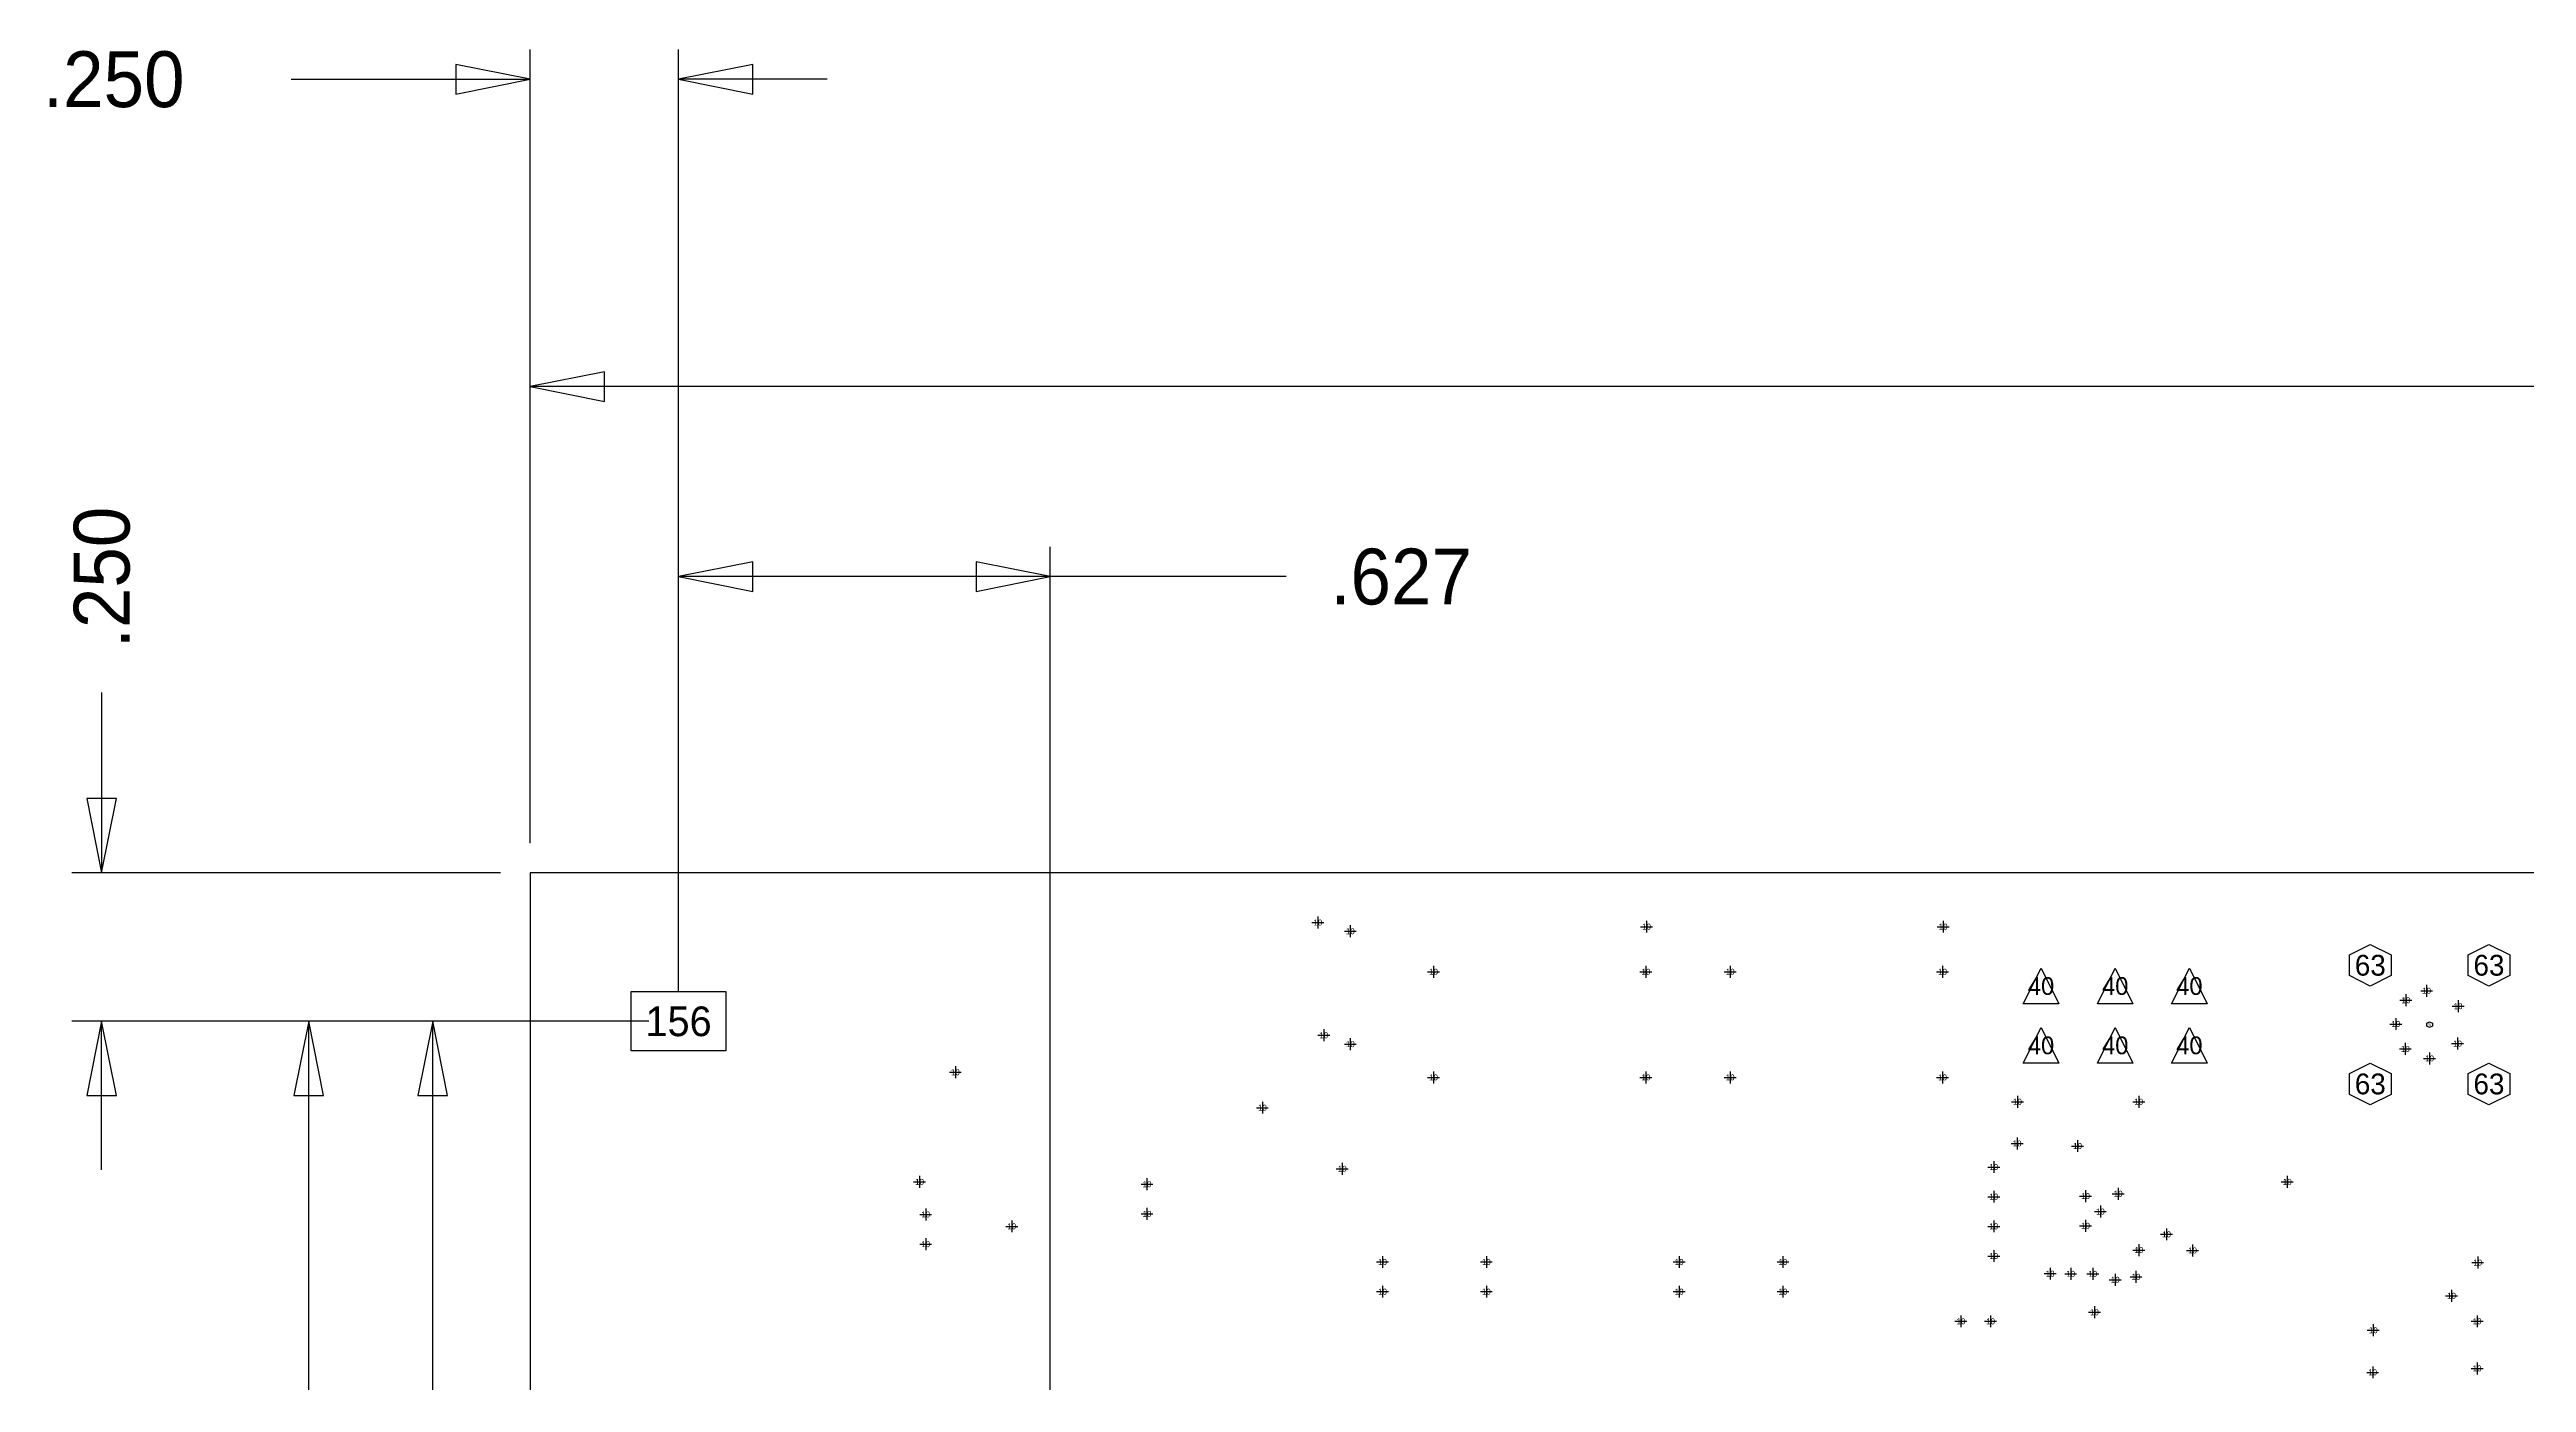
# Model space of a CAD drawing. Extents: x -13164 to 30582, y -10288 to 18382.
# Drawn here: x -1060 to 3115, y 10703 to 12949 of the extents above; entities that cross this region are included whole.
import ezdxf
from ezdxf.enums import TextEntityAlignment as Align

# ---------------------------------------------------------------- set-up
doc = ezdxf.new("R2010")
doc.units = 0
for name, color, linetype in [('BG_DIMENSION', 2, 'CONTINUOUS'), ('BG_OUTLINE', 7, 'CONTINUOUS'), ('MA_NCLEGEND-1-18', 7, 'CONTINUOUS'), ('MA_NCLEGEND-1-2', 12, 'CONTINUOUS')]:
    doc.layers.add(name, color=color, linetype=linetype)

# ---------------------------------------------------------------- blocks, each defined once
blk = doc.blocks.new('FIGURE_CROSS')
for points in [[(-0.5, 0), (0.5, 0)], [(0, 0.5), (0, -0.5)]]:
    blk.add_lwpolyline(points)
blk = doc.blocks.new('FIGURE_HEX')
blk.add_lwpolyline([(-0.5, 0), (-0.25, 0.5), (0.25, 0.5), (0.5, 0), (0.25, -0.5), (-0.25, -0.5)], close=True)
blk = doc.blocks.new('FIGURE_TRI')
blk.add_lwpolyline([(-0.5, -0.5), (0, 0.5), (0.5, -0.5)], close=True)
blk = doc.blocks.new('FIGURE_SQUARE')
blk.add_lwpolyline([(-0.5, -0.5), (-0.5, 0.5), (0.5, 0.5), (0.5, -0.5)], close=True)

msp = doc.modelspace()

# ---------------------------------------------------------------- linework, layer by layer
at = {"layer": 'BG_DIMENSION'}
for points in [[(-250, 11611.024), (-250, 12948.512)], [(0, 11361.024), (0, 12948.512)], [(-375.201, 12873.512), (-250, 12898.512), (-375.201, 12923.512), (-375.201, 12873.512)], [(125.201, 12923.512), (0, 12898.512), (125.201, 12873.512), (125.201, 12923.512)], [(-652.876, 12898.512), (-250, 12898.512)], [(250.402, 12898.512), (0, 12898.512)], [(-250, 11611.024), (-250, 12430.512)], [(-124.799, 12405.512), (-250, 12380.512), (-124.799, 12355.512), (-124.799, 12405.512)], [(3984.151, 12380.512), (-250, 12380.512)], [(0, 11361.024), (0, 12110.512)], [(626.571, 5705.512), (626.571, 12110.512)], [(125.201, 12085.512), (0, 12060.512), (125.201, 12035.512), (125.201, 12085.512)], [(501.37, 12035.512), (626.571, 12060.512), (501.37, 12085.512), (501.37, 12035.512)], [(626.571, 12060.512), (0, 12060.512)], [(1024.018, 12060.512), (626.571, 12060.512)], [(-972.429, 11864.959), (-972.429, 11561.024)], [(-997.429, 11686.225), (-972.429, 11561.024), (-947.429, 11686.225), (-997.429, 11686.225)], [(-300, 11561.024), (-1022.429, 11561.024)], [(-50, 11311.024), (-1022.429, 11311.024)], [(-947.429, 11185.823), (-972.429, 11311.024), (-997.429, 11185.823), (-947.429, 11185.823)], [(-972.429, 11060.622), (-972.429, 11311.024)], [(-50, 11311.024), (-673.429, 11311.024)], [(-598.429, 11185.823), (-623.429, 11311.024), (-648.429, 11185.823), (-598.429, 11185.823)], [(-623.429, 8416.798), (-623.429, 11311.024)], [(-50, 11311.024), (-464.429, 11311.024)], [(-389.429, 11185.823), (-414.429, 11311.024), (-439.429, 11185.823), (-389.429, 11185.823)], [(-414.429, 9128.932), (-414.429, 11311.024)]]:
    msp.add_lwpolyline(points, dxfattribs=at)
at = {"layer": 'BG_OUTLINE'}
msp.add_lwpolyline([(-250, 11561.024), (-250, -250), (7624.012, -250), (7624.012, 11561.024)], close=True, dxfattribs=at)

# ---------------------------------------------------------------- block references
at = {"layer": 'MA_NCLEGEND-1-18'}
for name, p, xscale, yscale in [('FIGURE_CROSS', (1077.571, 11477.512), 20.079, 20.079), ('FIGURE_CROSS', (1132.26, 11462.823), 20.079, 20.079), ('FIGURE_CROSS', (1631.571, 11470.512), 20.079, 20.079), ('FIGURE_CROSS', (2131.571, 11470.512), 20.079, 20.079), ('FIGURE_CROSS', (1272.571, 11394.512), 20.079, 20.079), ('FIGURE_CROSS', (1630.571, 11394.512), 20.079, 20.079), ('FIGURE_CROSS', (1772.571, 11394.512), 20.079, 20.079), ('FIGURE_CROSS', (2130.571, 11394.512), 20.079, 20.079), ('FIGURE_TRI', (2296.571, 11370.512), 59.839, 59.839), ('FIGURE_TRI', (2421.571, 11370.512), 59.839, 59.839), ('FIGURE_TRI', (2546.571, 11370.512), 59.839, 59.839), ('FIGURE_SQUARE', (0, 11311.024), 159.839, 100), ('FIGURE_CROSS', (2911.571, 11346.513), 20.079, 20.079), ('FIGURE_CROSS', (2946.571, 11362.513), 20.079, 20.079), ('FIGURE_CROSS', (2894.571, 11306.513), 20.079, 20.079), ('FIGURE_CROSS', (2999.571, 11336.513), 20.079, 20.079), ('FIGURE_CROSS', (1087.571, 11287.512), 20.079, 20.079), ('FIGURE_CROSS', (1132.26, 11272.512), 20.079, 20.079), ('FIGURE_TRI', (2296.571, 11270.512), 59.839, 59.839), ('FIGURE_TRI', (2421.571, 11270.512), 59.839, 59.839), ('FIGURE_TRI', (2546.571, 11270.512), 59.839, 59.839), ('FIGURE_CROSS', (2910.571, 11264.513), 20.079, 20.079), ('FIGURE_CROSS', (2998.571, 11273.513), 20.079, 20.079), ('FIGURE_CROSS', (466.571, 11225.201), 20.079, 20.079), ('FIGURE_CROSS', (2951.571, 11248.513), 20.079, 20.079), ('FIGURE_CROSS', (1272.571, 11216.512), 20.079, 20.079), ('FIGURE_CROSS', (1630.571, 11216.512), 20.079, 20.079), ('FIGURE_CROSS', (1772.571, 11216.512), 20.079, 20.079), ('FIGURE_CROSS', (2130.571, 11216.512), 20.079, 20.079), ('FIGURE_CROSS', (984.071, 11165.512), 20.079, 20.079), ('FIGURE_CROSS', (2256.882, 11175.512), 20.079, 20.079), ('FIGURE_CROSS', (2461.26, 11175.512), 20.079, 20.079), ('FIGURE_CROSS', (2256.26, 11105.201), 20.079, 20.079), ('FIGURE_CROSS', (2358.169, 11100.914), 20.079, 20.079), ('FIGURE_CROSS', (1118.571, 11062.512), 20.079, 20.079), ('FIGURE_CROSS', (2216.882, 11065.512), 20.079, 20.079), ('FIGURE_CROSS', (406.26, 11040.512), 20.079, 20.079), ('FIGURE_CROSS', (789.57, 11036.512), 20.079, 20.079), ('FIGURE_CROSS', (2216.882, 11015.512), 20.079, 20.079), ('FIGURE_CROSS', (2371.57, 11016.512), 20.079, 20.079), ('FIGURE_CROSS', (2426.571, 11020.512), 20.079, 20.079), ('FIGURE_CROSS', (2711.571, 11040.512), 20.079, 20.079), ('FIGURE_CROSS', (416.571, 10985.512), 20.079, 20.079), ('FIGURE_CROSS', (789.57, 10986.512), 20.079, 20.079), ('FIGURE_CROSS', (2396.571, 10990.512), 20.079, 20.079), ('FIGURE_CROSS', (416.571, 10935.512), 20.079, 20.079), ('FIGURE_CROSS', (561.571, 10965.512), 20.079, 20.079), ('FIGURE_CROSS', (2216.882, 10965.512), 20.079, 20.079), ('FIGURE_CROSS', (2371.57, 10966.512), 20.079, 20.079), ('FIGURE_CROSS', (2508.169, 10952.11), 20.079, 20.079), ('FIGURE_CROSS', (1186.572, 10905.512), 20.079, 20.079), ('FIGURE_CROSS', (1361.572, 10905.512), 20.079, 20.079), ('FIGURE_CROSS', (1686.572, 10905.512), 20.079, 20.079), ('FIGURE_CROSS', (1861.572, 10905.512), 20.079, 20.079), ('FIGURE_CROSS', (2216.882, 10915.512), 20.079, 20.079), ('FIGURE_CROSS', (2461.571, 10925.512), 20.079, 20.079), ('FIGURE_CROSS', (2551.882, 10924.912), 20.079, 20.079), ('FIGURE_CROSS', (3032.571, 10904.512), 20.079, 20.079), ('FIGURE_CROSS', (1186.572, 10855.512), 20.079, 20.079), ('FIGURE_CROSS', (1361.572, 10855.512), 20.079, 20.079), ('FIGURE_CROSS', (1686.572, 10855.512), 20.079, 20.079), ('FIGURE_CROSS', (1861.572, 10855.512), 20.079, 20.079), ('FIGURE_CROSS', (2311.882, 10885.823), 20.079, 20.079), ('FIGURE_CROSS', (2346.571, 10885.512), 20.079, 20.079), ('FIGURE_CROSS', (2383.772, 10885.512), 20.079, 20.079), ('FIGURE_CROSS', (2421.571, 10875.512), 20.079, 20.079), ('FIGURE_CROSS', (2456.571, 10880.512), 20.079, 20.079), ('FIGURE_CROSS', (2988.571, 10848.512), 20.079, 20.079), ('FIGURE_CROSS', (2161.571, 10805.511), 20.079, 20.079), ('FIGURE_CROSS', (2211.571, 10805.511), 20.079, 20.079), ('FIGURE_CROSS', (2386.571, 10820.823), 20.079, 20.079), ('FIGURE_CROSS', (3031.571, 10805.512), 20.079, 20.079), ('FIGURE_CROSS', (2856.571, 10790.512), 20.079, 20.079), ('FIGURE_CROSS', (3031.571, 10726.134), 20.079, 20.079), ('FIGURE_CROSS', (2855.571, 10719.512), 20.079, 20.079)]:
    msp.add_blockref(name, p, dxfattribs=dict(at, xscale=xscale, yscale=yscale))
at = {"layer": 'MA_NCLEGEND-1-18', "xscale": 70.079, "yscale": 70.079, "rotation": 90}
for p in [(2851.571, 11405.512), (3051.571, 11405.512), (2851.571, 11205.512), (3051.571, 11205.512)]:
    msp.add_blockref('FIGURE_HEX', p, dxfattribs=at)
at = {"layer": 'MA_NCLEGEND-1-2', "xscale": 9.839, "yscale": 9.839, "rotation": 90}
msp.add_blockref('FIGURE_HEX', (2951.571, 11305.512), dxfattribs=at)

# ---------------------------------------------------------------- texts
at = {"layer": 'BG_DIMENSION', "width": 0.974939}
for s, p in [('.250', (-1071.48, 12851.466)), ('.627', (1098.52, 12013.466))]:
    msp.add_text(s, height=94.091, dxfattribs=at).set_placement(p)
msp.add_text('.250', height=94.091, rotation=90, dxfattribs=at).set_placement((-925.383, 11939.461))
at = {"layer": 'MA_NCLEGEND-1-18'}
for s, height, p in [('10', 10.0395, (1077.571, 11477.512)), ('10', 10.0395, (1132.26, 11462.823)), ('10', 10.0395, (1631.571, 11470.512)), ('10', 10.0395, (2131.571, 11470.512)), ('10', 10.0395, (1272.571, 11394.512)), ('10', 10.0395, (1630.571, 11394.512)), ('10', 10.0395, (1772.571, 11394.512)), ('10', 10.0395, (2130.571, 11394.512)), ('63', 35.0395, (2851.571, 11405.512)), ('63', 35.0395, (3051.571, 11405.512)), ('40', 29.9195, (2296.571, 11370.512)), ('40', 29.9195, (2421.571, 11370.512)), ('40', 29.9195, (2546.571, 11370.512)), ('10', 10.0395, (2946.571, 11362.513)), ('156', 50, (0, 11311.024)), ('10', 10.0395, (2911.571, 11346.513)), ('10', 10.0395, (2999.571, 11336.513)), ('10', 10.0395, (1087.571, 11287.512)), ('10', 10.0395, (1132.26, 11272.512)), ('40', 29.9195, (2296.571, 11270.512)), ('40', 29.9195, (2421.571, 11270.512)), ('40', 29.9195, (2546.571, 11270.512)), ('10', 10.0395, (2894.571, 11306.513)), ('10', 10.0395, (2998.571, 11273.513)), ('10', 10.0395, (2910.571, 11264.513)), ('10', 10.0395, (2951.571, 11248.513)), ('10', 10.0395, (466.571, 11225.201)), ('10', 10.0395, (1272.571, 11216.512)), ('10', 10.0395, (1630.571, 11216.512)), ('10', 10.0395, (1772.571, 11216.512)), ('10', 10.0395, (2130.571, 11216.512)), ('63', 35.0395, (2851.571, 11205.512)), ('63', 35.0395, (3051.571, 11205.512)), ('10', 10.0395, (984.071, 11165.512)), ('10', 10.0395, (2256.882, 11175.512)), ('10', 10.0395, (2461.26, 11175.512)), ('10', 10.0395, (2256.26, 11105.201)), ('10', 10.0395, (2358.169, 11100.914)), ('10', 10.0395, (1118.571, 11062.512)), ('10', 10.0395, (2216.882, 11065.512)), ('10', 10.0395, (406.26, 11040.512)), ('10', 10.0395, (789.57, 11036.512)), ('10', 10.0395, (2426.571, 11020.512)), ('10', 10.0395, (2711.571, 11040.512)), ('10', 10.0395, (416.571, 10985.512)), ('10', 10.0395, (789.57, 10986.512)), ('10', 10.0395, (2216.882, 11015.512)), ('10', 10.0395, (2371.57, 11016.512)), ('10', 10.0395, (2396.571, 10990.512)), ('10', 10.0395, (416.571, 10935.512)), ('10', 10.0395, (561.571, 10965.512)), ('10', 10.0395, (2216.882, 10965.512)), ('10', 10.0395, (2371.57, 10966.512)), ('10', 10.0395, (2508.169, 10952.11)), ('10', 10.0395, (1186.572, 10905.512)), ('10', 10.0395, (1361.572, 10905.512)), ('10', 10.0395, (1686.572, 10905.512)), ('10', 10.0395, (1861.572, 10905.512)), ('10', 10.0395, (2216.882, 10915.512)), ('10', 10.0395, (2461.571, 10925.512)), ('10', 10.0395, (2551.882, 10924.912)), ('10', 10.0395, (3032.571, 10904.512)), ('10', 10.0395, (1186.572, 10855.512)), ('10', 10.0395, (1361.572, 10855.512)), ('10', 10.0395, (1686.572, 10855.512)), ('10', 10.0395, (1861.572, 10855.512)), ('10', 10.0395, (2311.882, 10885.823)), ('10', 10.0395, (2346.571, 10885.512)), ('10', 10.0395, (2383.772, 10885.512)), ('10', 10.0395, (2421.571, 10875.512)), ('10', 10.0395, (2456.571, 10880.512)), ('10', 10.0395, (2386.571, 10820.823)), ('10', 10.0395, (2988.571, 10848.512)), ('10', 10.0395, (2161.571, 10805.511)), ('10', 10.0395, (2211.571, 10805.511)), ('10', 10.0395, (2856.571, 10790.512)), ('10', 10.0395, (3031.571, 10805.512)), ('10', 10.0395, (3031.571, 10726.134)), ('10', 10.0395, (2855.571, 10719.512))]:
    msp.add_text(s, height=height, dxfattribs=at).set_placement(p, align=Align.MIDDLE_CENTER)
at = {"layer": 'MA_NCLEGEND-1-2'}
msp.add_text('5', height=4.9195, dxfattribs=at).set_placement((2951.571, 11305.512), align=Align.MIDDLE_CENTER)

doc.saveas('drawing.dxf')
